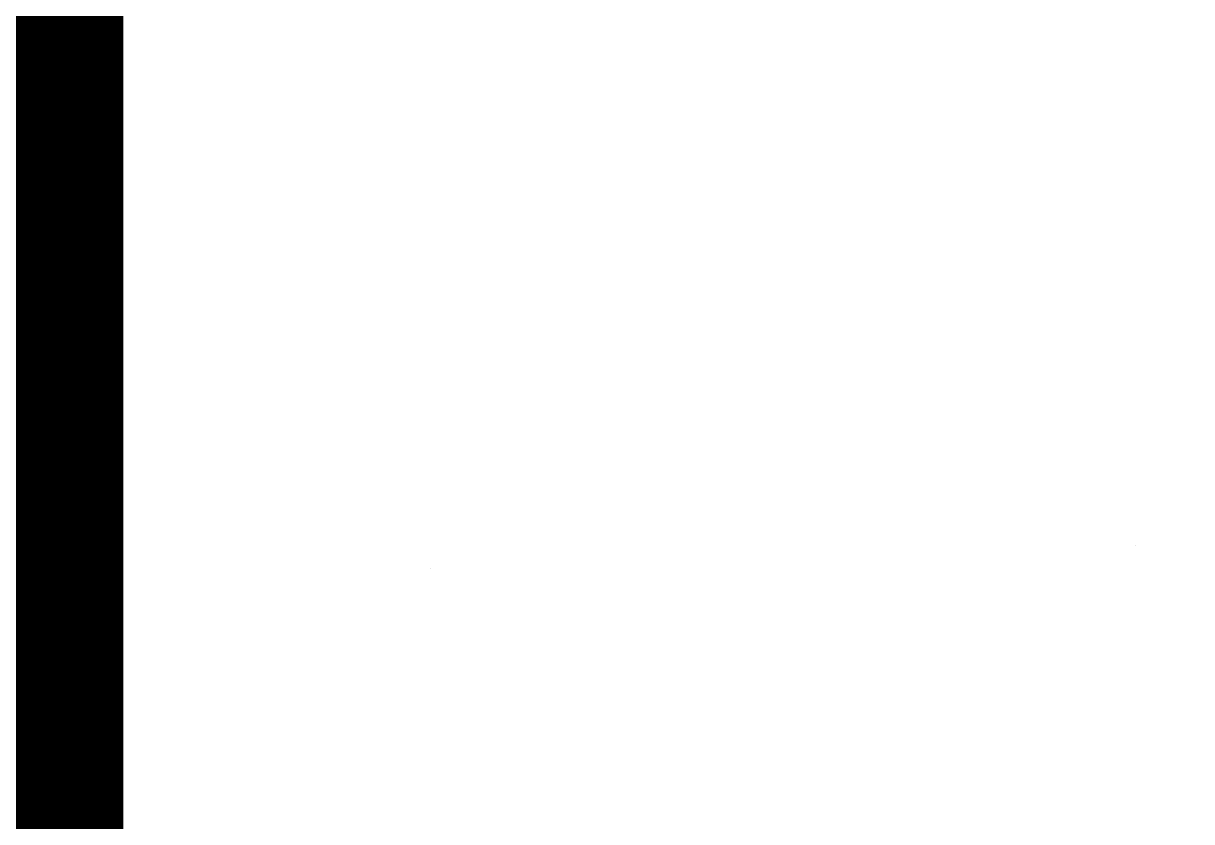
# Model space of a CAD drawing. Header units: millimetres. Extents: x -0.7 to 17.2, y -0.7 to 12.5.
# Drawn here: x 0.885 to 2.039, y 3.534 to 4.323 of the extents above; entities that cross this region are included whole.
import ezdxf

# ---------------------------------------------------------------- set-up
doc = ezdxf.new("R2010")
doc.units = ezdxf.units.MM
doc.layers.add('LEGEND', color=7, linetype='Continuous')
doc.layers.add('TEXT', color=7, linetype='Continuous')

msp = doc.modelspace()

# ---------------------------------------------------------------- linework, layer by layer
at = {"layer": 'LEGEND', "color": 7, "lineweight": 0, "const_width": 0.7075}
msp.add_lwpolyline([(0.6305, 1.6753), (8.4635, 1.6753), (8.4635, 5.7877), (0.6305, 5.7877), (0.6305, 1.6753), (0.6305, 1.6753)], dxfattribs=at)
at = {"layer": 'TEXT', "color": 7, "lineweight": 0, "const_width": 0.0000000392}
for points in [[(1.0994, 4.0674), (1.0904, 4.0674), (1.0904, 4.1315), (1.0675, 4.1315), (1.0675, 4.1315), (1.0669, 4.1265), (1.0662, 4.1212), (1.0655, 4.1158), (1.0655, 4.1158), (1.0648, 4.1104), (1.064, 4.1052), (1.0633, 4.1001), (1.0633, 4.1001), (1.0625, 4.0954), (1.0618, 4.0911), (1.061, 4.0874), (1.061, 4.0874), (1.0601, 4.0831), (1.059, 4.0793), (1.0578, 4.0759), (1.0578, 4.0759), (1.0564, 4.073), (1.0547, 4.0706), (1.0527, 4.0687), (1.0527, 4.0687), (1.0504, 4.0673), (1.0476, 4.0665), (1.0444, 4.0663), (1.0444, 4.0663), (1.0432, 4.0663), (1.0421, 4.0664), (1.0409, 4.0666), (1.0409, 4.0666), (1.0398, 4.0669), (1.0387, 4.0672), (1.0378, 4.0675), (1.0378, 4.0751), (1.0378, 4.0751), (1.0386, 4.0747), (1.0394, 4.0744), (1.0403, 4.0742), (1.0403, 4.0742), (1.0413, 4.074), (1.0423, 4.0739), (1.0434, 4.0738), (1.0434, 4.0738), (1.0452, 4.0741), (1.0468, 4.0749), (1.0482, 4.0763), (1.0482, 4.0763), (1.0493, 4.0781), (1.0502, 4.0802), (1.0509, 4.0825), (1.0509, 4.0825), (1.0516, 4.0849), (1.0522, 4.0874), (1.0527, 4.0898), (1.0527, 4.0898), (1.0532, 4.0928), (1.0539, 4.0965), (1.0546, 4.1011), (1.0546, 4.1011), (1.0554, 4.1063), (1.0563, 4.1121), (1.0572, 4.1184), (1.0572, 4.1184), (1.0581, 4.1252), (1.059, 4.1322), (1.0599, 4.1395), (1.0995, 4.1395), (1.0994, 4.0674)], [(1.1384, 4.1224), (1.1384, 4.1224), (1.1444, 4.122), (1.1493, 4.1205), (1.153, 4.1181), (1.153, 4.1181), (1.1556, 4.1146), (1.1572, 4.11), (1.1578, 4.1043), (1.1578, 4.0674), (1.1513, 4.0674), (1.1496, 4.0751), (1.1492, 4.0751), (1.1492, 4.0751), (1.1468, 4.0723), (1.1443, 4.0702), (1.1417, 4.0685), (1.1417, 4.0685), (1.1388, 4.0673), (1.1352, 4.0666), (1.131, 4.0664), (1.131, 4.0664), (1.1263, 4.0668), (1.1223, 4.0681), (1.1187, 4.0703), (1.1187, 4.0703), (1.1161, 4.0733), (1.1144, 4.0774), (1.1139, 4.0824), (1.1139, 4.0824), (1.1146, 4.0874), (1.1167, 4.0916), (1.1203, 4.0949), (1.1203, 4.0949), (1.1253, 4.0974), (1.1318, 4.099), (1.1399, 4.0997), (1.1491, 4.1), (1.1491, 4.1032), (1.1491, 4.1032), (1.1487, 4.1073), (1.1478, 4.1104), (1.1461, 4.1126), (1.1461, 4.1126), (1.1439, 4.1141), (1.1411, 4.115), (1.1378, 4.1153), (1.1378, 4.1153), (1.1351, 4.1151), (1.1324, 4.1147), (1.1298, 4.114), (1.1298, 4.114), (1.1273, 4.1131), (1.1249, 4.1122), (1.1226, 4.1111), (1.1199, 4.1178), (1.1199, 4.1178), (1.1224, 4.119), (1.1252, 4.1201), (1.1282, 4.1211), (1.1282, 4.1211), (1.1315, 4.1218), (1.1349, 4.1223), (1.1384, 4.1224)], [(1.2066, 4.1215), (1.2163, 4.1215), (1.1931, 4.0955), (1.2182, 4.0674), (1.2079, 4.0674), (1.1834, 4.0949), (1.1834, 4.0674), (1.1745, 4.0674), (1.1745, 4.1215), (1.1834, 4.1215), (1.1834, 4.0953), (1.2066, 4.1215)], [(1.2751, 4.0946), (1.2751, 4.0946), (1.2743, 4.0863), (1.272, 4.0793), (1.2683, 4.0737), (1.2683, 4.0737), (1.2632, 4.0696), (1.257, 4.0672), (1.2498, 4.0664), (1.2498, 4.0664), (1.2452, 4.0667), (1.2409, 4.0678), (1.237, 4.0696), (1.237, 4.0696), (1.2336, 4.0722), (1.2306, 4.0754), (1.2282, 4.0792), (1.2282, 4.0792), (1.2264, 4.0838), (1.2253, 4.0889), (1.225, 4.0946), (1.225, 4.0946), (1.2257, 4.1028), (1.228, 4.1097), (1.2317, 4.1153), (1.2317, 4.1153), (1.2368, 4.1193), (1.2429, 4.1217), (1.2501, 4.1225), (1.2501, 4.1225), (1.2548, 4.1222), (1.2592, 4.1211), (1.2631, 4.1193), (1.2631, 4.1193), (1.2666, 4.1167), (1.2695, 4.1136), (1.2719, 4.1098), (1.2719, 4.1098), (1.2737, 4.1053), (1.2747, 4.1002), (1.2751, 4.0946)], [(1.298, 4.1215), (1.298, 4.099), (1.3274, 4.099), (1.3274, 4.1215), (1.3363, 4.1215), (1.3363, 4.0674), (1.3274, 4.0674), (1.3274, 4.0915), (1.298, 4.0915), (1.298, 4.0674), (1.2891, 4.0674), (1.2891, 4.1215), (1.298, 4.1215)], [(1.374, 4.1224), (1.374, 4.1224), (1.38, 4.122), (1.3849, 4.1205), (1.3887, 4.1181), (1.3887, 4.1181), (1.3913, 4.1146), (1.3929, 4.11), (1.3934, 4.1043), (1.3934, 4.0674), (1.3869, 4.0674), (1.3852, 4.0751), (1.3848, 4.0751), (1.3848, 4.0751), (1.3824, 4.0723), (1.38, 4.0702), (1.3774, 4.0685), (1.3774, 4.0685), (1.3745, 4.0673), (1.3709, 4.0666), (1.3666, 4.0664), (1.3666, 4.0664), (1.362, 4.0668), (1.3579, 4.0681), (1.3544, 4.0703), (1.3544, 4.0703), (1.3517, 4.0733), (1.3501, 4.0774), (1.3496, 4.0824), (1.3496, 4.0824), (1.3503, 4.0874), (1.3524, 4.0916), (1.3559, 4.0949), (1.3559, 4.0949), (1.3609, 4.0974), (1.3675, 4.099), (1.3755, 4.0997), (1.3847, 4.1), (1.3847, 4.1032), (1.3847, 4.1032), (1.3844, 4.1073), (1.3834, 4.1104), (1.3818, 4.1126), (1.3818, 4.1126), (1.3796, 4.1141), (1.3768, 4.115), (1.3735, 4.1153), (1.3735, 4.1153), (1.3707, 4.1151), (1.368, 4.1147), (1.3654, 4.114), (1.3654, 4.114), (1.3629, 4.1131), (1.3605, 4.1122), (1.3582, 4.1111), (1.3555, 4.1178), (1.3555, 4.1178), (1.358, 4.119), (1.3608, 4.1201), (1.3639, 4.1211), (1.3639, 4.1211), (1.3672, 4.1218), (1.3706, 4.1223), (1.374, 4.1224)], [(1.4432, 4.1215), (1.4432, 4.1141), (1.4191, 4.1141), (1.4191, 4.0674), (1.4102, 4.0674), (1.4102, 4.1215), (1.4432, 4.1215)], [(1.4628, 4.1215), (1.4628, 4.099), (1.4922, 4.099), (1.4922, 4.1215), (1.5011, 4.1215), (1.5011, 4.0674), (1.4922, 4.0674), (1.4922, 4.0915), (1.4628, 4.0915), (1.4628, 4.0674), (1.4539, 4.0674), (1.4539, 4.1215), (1.4628, 4.1215)], [(1.5392, 4.1225), (1.5392, 4.1225), (1.5437, 4.1222), (1.5477, 4.1212), (1.5512, 4.1195), (1.5512, 4.1195), (1.5543, 4.1172), (1.5568, 4.1144), (1.5589, 4.111), (1.5589, 4.111), (1.5604, 4.1071), (1.5613, 4.1028), (1.5616, 4.0981), (1.5616, 4.0927), (1.5245, 4.0927), (1.5245, 4.0927), (1.5251, 4.0871), (1.5267, 4.0824), (1.5292, 4.0787), (1.5292, 4.0787), (1.5326, 4.0761), (1.5368, 4.0745), (1.5418, 4.0739), (1.5418, 4.0739), (1.5451, 4.074), (1.5481, 4.0744), (1.5509, 4.0749), (1.5509, 4.0749), (1.5536, 4.0756), (1.5563, 4.0766), (1.5591, 4.0777), (1.5591, 4.0699), (1.5591, 4.0699), (1.5564, 4.0688), (1.5537, 4.0679), (1.551, 4.0672), (1.551, 4.0672), (1.5481, 4.0667), (1.5449, 4.0665), (1.5414, 4.0664), (1.5414, 4.0664), (1.5364, 4.0667), (1.5319, 4.0678), (1.5278, 4.0695), (1.5278, 4.0695), (1.5241, 4.0719), (1.5211, 4.075), (1.5186, 4.0788), (1.5186, 4.0788), (1.5167, 4.0833), (1.5157, 4.0884), (1.5153, 4.0941), (1.5153, 4.0941), (1.5156, 4.0997), (1.5166, 4.1048), (1.5183, 4.1093), (1.5183, 4.1093), (1.5205, 4.1132), (1.5233, 4.1165), (1.5267, 4.1191), (1.5267, 4.1191), (1.5305, 4.121), (1.5347, 4.1222), (1.5392, 4.1225)], [(1.6127, 4.1141), (1.595, 4.1141), (1.595, 4.0674), (1.5862, 4.0674), (1.5862, 4.1141), (1.5687, 4.1141), (1.5687, 4.1215), (1.6127, 4.1215), (1.6127, 4.1141)], [(1.6439, 4.1224), (1.6439, 4.1224), (1.65, 4.122), (1.6548, 4.1205), (1.6586, 4.1181), (1.6586, 4.1181), (1.6612, 4.1146), (1.6628, 4.11), (1.6633, 4.1043), (1.6633, 4.0674), (1.6569, 4.0674), (1.6551, 4.0751), (1.6547, 4.0751), (1.6547, 4.0751), (1.6523, 4.0723), (1.6499, 4.0702), (1.6473, 4.0685), (1.6473, 4.0685), (1.6444, 4.0673), (1.6408, 4.0666), (1.6365, 4.0664), (1.6365, 4.0664), (1.6319, 4.0668), (1.6278, 4.0681), (1.6243, 4.0703), (1.6243, 4.0703), (1.6216, 4.0733), (1.62, 4.0774), (1.6195, 4.0824), (1.6195, 4.0824), (1.6202, 4.0874), (1.6223, 4.0916), (1.6258, 4.0949), (1.6258, 4.0949), (1.6308, 4.0974), (1.6374, 4.099), (1.6454, 4.0997), (1.6546, 4.1), (1.6546, 4.1032), (1.6546, 4.1032), (1.6543, 4.1073), (1.6533, 4.1104), (1.6517, 4.1126), (1.6517, 4.1126), (1.6495, 4.1141), (1.6467, 4.115), (1.6434, 4.1153), (1.6434, 4.1153), (1.6406, 4.1151), (1.6379, 4.1147), (1.6353, 4.114), (1.6353, 4.114), (1.6328, 4.1131), (1.6304, 4.1122), (1.6282, 4.1111), (1.6254, 4.1178), (1.6254, 4.1178), (1.6279, 4.119), (1.6307, 4.1201), (1.6338, 4.1211), (1.6338, 4.1211), (1.6371, 4.1218), (1.6405, 4.1223), (1.6439, 4.1224)], [(1.7175, 4.1141), (1.6998, 4.1141), (1.6998, 4.0674), (1.691, 4.0674), (1.691, 4.1141), (1.6735, 4.1141), (1.6735, 4.1215), (1.7175, 4.1215), (1.7175, 4.1141)], [(1.7491, 4.1225), (1.7491, 4.1225), (1.7536, 4.1222), (1.7575, 4.1212), (1.7611, 4.1195), (1.7611, 4.1195), (1.7642, 4.1172), (1.7667, 4.1144), (1.7688, 4.111), (1.7688, 4.111), (1.7703, 4.1071), (1.7712, 4.1028), (1.7715, 4.0981), (1.7715, 4.0927), (1.7344, 4.0927), (1.7344, 4.0927), (1.735, 4.0871), (1.7366, 4.0824), (1.7391, 4.0787), (1.7391, 4.0787), (1.7425, 4.0761), (1.7467, 4.0745), (1.7517, 4.0739), (1.7517, 4.0739), (1.755, 4.074), (1.758, 4.0744), (1.7608, 4.0749), (1.7608, 4.0749), (1.7635, 4.0756), (1.7662, 4.0766), (1.769, 4.0777), (1.769, 4.0699), (1.769, 4.0699), (1.7663, 4.0688), (1.7636, 4.0679), (1.7608, 4.0672), (1.7608, 4.0672), (1.758, 4.0667), (1.7548, 4.0665), (1.7512, 4.0664), (1.7512, 4.0664), (1.7463, 4.0667), (1.7418, 4.0678), (1.7377, 4.0695), (1.7377, 4.0695), (1.734, 4.0719), (1.7309, 4.075), (1.7285, 4.0788), (1.7285, 4.0788), (1.7266, 4.0833), (1.7255, 4.0884), (1.7252, 4.0941), (1.7252, 4.0941), (1.7255, 4.0997), (1.7265, 4.1048), (1.7282, 4.1093), (1.7282, 4.1093), (1.7304, 4.1132), (1.7332, 4.1165), (1.7365, 4.1191), (1.7365, 4.1191), (1.7403, 4.121), (1.7445, 4.1222), (1.7491, 4.1225)], [(1.8264, 4.0674), (1.8174, 4.0674), (1.8174, 4.1142), (1.8015, 4.1142), (1.8015, 4.1142), (1.8005, 4.1035), (1.7993, 4.0943), (1.7978, 4.0866), (1.7978, 4.0866), (1.7961, 4.0803), (1.7941, 4.0752), (1.7917, 4.0714), (1.7917, 4.0714), (1.7889, 4.0688), (1.7857, 4.0672), (1.782, 4.0667), (1.782, 4.0667), (1.7811, 4.0667), (1.7802, 4.0667), (1.7794, 4.0668), (1.7794, 4.0668), (1.7786, 4.0669), (1.7779, 4.0671), (1.7773, 4.0674), (1.7773, 4.074), (1.7773, 4.074), (1.7777, 4.0739), (1.7782, 4.0738), (1.7786, 4.0737), (1.7786, 4.0737), (1.7791, 4.0737), (1.7796, 4.0737), (1.7801, 4.0736), (1.7801, 4.0736), (1.7835, 4.0749), (1.7864, 4.0788), (1.7888, 4.0853), (1.7888, 4.0853), (1.7908, 4.0945), (1.7925, 4.1065), (1.7938, 4.1215), (1.8264, 4.1215), (1.8264, 4.0674)], [(1.8686, 4.0993), (1.8686, 4.0993), (1.8803, 4.0976), (1.8873, 4.0925), (1.8897, 4.0839), (1.8897, 4.0839), (1.8891, 4.0792), (1.8874, 4.0752), (1.8845, 4.0719), (1.8845, 4.0719), (1.8804, 4.0694), (1.875, 4.0679), (1.8682, 4.0674), (1.8436, 4.0674), (1.8436, 4.1215), (1.8525, 4.1215), (1.8525, 4.0993), (1.8686, 4.0993)], [(1.9125, 4.1215), (1.9125, 4.099), (1.9419, 4.099), (1.9419, 4.1215), (1.9508, 4.1215), (1.9508, 4.0674), (1.9419, 4.0674), (1.9419, 4.0915), (1.9125, 4.0915), (1.9125, 4.0674), (1.9036, 4.0674), (1.9036, 4.1215), (1.9125, 4.1215)], [(1.968, 4.0674), (1.968, 4.1215), (1.9769, 4.1215), (1.9769, 4.0993), (1.991, 4.0993), (1.991, 4.0993), (1.9974, 4.0989), (2.0025, 4.0976), (2.0065, 4.0955), (2.0065, 4.0955), (2.0093, 4.0925), (2.011, 4.0886), (2.0116, 4.0839), (2.0116, 4.0839), (2.011, 4.0792), (2.0094, 4.0752), (2.0066, 4.0719), (2.0066, 4.0719), (2.0026, 4.0694), (1.9973, 4.0679), (1.9905, 4.0674), (1.968, 4.0674)], [(2.0206, 4.1215), (2.0295, 4.1215), (2.0295, 4.0674), (2.0206, 4.0674)], [(1.2341, 4.0946), (1.2346, 4.0886), (1.2358, 4.0835), (1.2379, 4.0793), (1.2379, 4.0793), (1.241, 4.0762), (1.245, 4.0744), (1.25, 4.0737), (1.25, 4.0737), (1.255, 4.0744), (1.259, 4.0762), (1.262, 4.0793), (1.262, 4.0793), (1.2642, 4.0835), (1.2655, 4.0886), (1.2659, 4.0946), (1.2659, 4.0946), (1.2655, 4.1005), (1.2642, 4.1055), (1.262, 4.1096), (1.262, 4.1096), (1.259, 4.1126), (1.2549, 4.1145), (1.2499, 4.1151), (1.2499, 4.1151), (1.2449, 4.1145), (1.2409, 4.1126), (1.2379, 4.1096), (1.2379, 4.1096), (1.2358, 4.1055), (1.2346, 4.1005), (1.2341, 4.0946)], [(1.5391, 4.1153), (1.5352, 4.1148), (1.5318, 4.1134), (1.5291, 4.1112), (1.5291, 4.1112), (1.527, 4.1081), (1.5255, 4.1043), (1.5247, 4.0998), (1.5523, 4.0998), (1.5523, 4.0998), (1.5519, 4.1041), (1.5508, 4.1078), (1.549, 4.111), (1.549, 4.111), (1.5466, 4.1134), (1.5433, 4.1148), (1.5391, 4.1153)], [(1.749, 4.1153), (1.7451, 4.1148), (1.7417, 4.1134), (1.739, 4.1112), (1.739, 4.1112), (1.7368, 4.1081), (1.7354, 4.1043), (1.7346, 4.0998), (1.7622, 4.0998), (1.7622, 4.0998), (1.7618, 4.1041), (1.7607, 4.1078), (1.7589, 4.111), (1.7589, 4.111), (1.7564, 4.1134), (1.7531, 4.1148), (1.749, 4.1153)], [(0.9144, 4.0905), (0.9144, 4.0984), (1.0074, 4.0984), (1.0074, 4.0905), (0.9144, 4.0905)], [(1.141, 4.0935), (1.1349, 4.093), (1.1303, 4.0919), (1.127, 4.0903), (1.127, 4.0903), (1.1248, 4.0882), (1.1235, 4.0855), (1.1231, 4.0823), (1.1231, 4.0823), (1.1234, 4.0796), (1.1243, 4.0773), (1.1259, 4.0757), (1.1259, 4.0757), (1.1279, 4.0745), (1.1303, 4.0738), (1.133, 4.0735), (1.133, 4.0735), (1.1373, 4.074), (1.1411, 4.0752), (1.1444, 4.0773), (1.1444, 4.0773), (1.1469, 4.0803), (1.1485, 4.0842), (1.149, 4.089), (1.149, 4.0938), (1.141, 4.0935)], [(1.3766, 4.0935), (1.3706, 4.093), (1.3659, 4.0919), (1.3626, 4.0903), (1.3626, 4.0903), (1.3605, 4.0882), (1.3592, 4.0855), (1.3588, 4.0823), (1.3588, 4.0823), (1.3591, 4.0796), (1.36, 4.0773), (1.3615, 4.0757), (1.3615, 4.0757), (1.3636, 4.0745), (1.3659, 4.0738), (1.3687, 4.0735), (1.3687, 4.0735), (1.373, 4.074), (1.3768, 4.0752), (1.3801, 4.0773), (1.3801, 4.0773), (1.3826, 4.0803), (1.3841, 4.0842), (1.3846, 4.089), (1.3846, 4.0938), (1.3766, 4.0935)], [(1.6466, 4.0935), (1.6405, 4.093), (1.6358, 4.0919), (1.6326, 4.0903), (1.6326, 4.0903), (1.6304, 4.0882), (1.6291, 4.0855), (1.6287, 4.0823), (1.6287, 4.0823), (1.629, 4.0796), (1.6299, 4.0773), (1.6314, 4.0757), (1.6314, 4.0757), (1.6335, 4.0745), (1.6358, 4.0738), (1.6386, 4.0735), (1.6386, 4.0735), (1.6429, 4.074), (1.6467, 4.0752), (1.65, 4.0773), (1.65, 4.0773), (1.6525, 4.0803), (1.654, 4.0842), (1.6545, 4.089), (1.6545, 4.0938), (1.6466, 4.0935)], [(1.8808, 4.0834), (1.8804, 4.0864), (1.8792, 4.0886), (1.8773, 4.0902), (1.8773, 4.0902), (1.8747, 4.0911), (1.8714, 4.0917), (1.8676, 4.0919), (1.8525, 4.0919), (1.8525, 4.0745), (1.8678, 4.0745), (1.8678, 4.0745), (1.8713, 4.0748), (1.8744, 4.0754), (1.8771, 4.0766), (1.8771, 4.0766), (1.8792, 4.0782), (1.8804, 4.0805), (1.8808, 4.0834)], [(1.9897, 4.0745), (1.9933, 4.0748), (1.9965, 4.0754), (1.9991, 4.0765), (1.9991, 4.0765), (2.0012, 4.0782), (2.0024, 4.0805), (2.0028, 4.0834), (2.0028, 4.0834), (2.0024, 4.0864), (2.0013, 4.0886), (1.9994, 4.0902), (1.9994, 4.0902), (1.9969, 4.0911), (1.9937, 4.0917), (1.9898, 4.0919), (1.9769, 4.0919), (1.9769, 4.0746), (1.9897, 4.0745)], [(1.1002, 3.754), (1.0892, 3.754), (1.0566, 3.7906), (1.0566, 3.754), (1.0475, 3.754), (1.0475, 3.8262), (1.0566, 3.8262), (1.0566, 3.7912), (1.0884, 3.8262), (1.0987, 3.8262), (1.0674, 3.7911), (1.1002, 3.754)], [(1.6935, 3.7817), (1.6935, 3.7817), (1.6939, 3.7899), (1.6951, 3.7978), (1.6971, 3.8055), (1.6971, 3.8055), (1.7, 3.8129), (1.7037, 3.8198), (1.7084, 3.8262), (1.7168, 3.8262), (1.7168, 3.8262), (1.7125, 3.8197), (1.7089, 3.8127), (1.7061, 3.8053), (1.7061, 3.8053), (1.7041, 3.7976), (1.7029, 3.7898), (1.7025, 3.7818), (1.7025, 3.7818), (1.7029, 3.7741), (1.7041, 3.7664), (1.7061, 3.7589), (1.7061, 3.7589), (1.7089, 3.7515), (1.7124, 3.7446), (1.7167, 3.7381), (1.7084, 3.7381), (1.7084, 3.7381), (1.7037, 3.7443), (1.7, 3.751), (1.6971, 3.7583), (1.6971, 3.7583), (1.6951, 3.7659), (1.6939, 3.7737), (1.6935, 3.7817)], [(1.1345, 3.8092), (1.1345, 3.8092), (1.1408, 3.8085), (1.1461, 3.8061), (1.1506, 3.8023), (1.1506, 3.8023), (1.154, 3.7968), (1.1561, 3.7898), (1.1567, 3.7812), (1.1567, 3.7812), (1.1561, 3.7727), (1.154, 3.7657), (1.1506, 3.7602), (1.1506, 3.7602), (1.1461, 3.7562), (1.1407, 3.7538), (1.1344, 3.753), (1.1344, 3.753), (1.1305, 3.7533), (1.127, 3.7541), (1.1241, 3.7554), (1.1241, 3.7554), (1.1215, 3.7571), (1.1194, 3.7589), (1.1176, 3.7609), (1.117, 3.7609), (1.117, 3.7609), (1.1172, 3.7597), (1.1173, 3.7582), (1.1174, 3.7566), (1.1174, 3.7566), (1.1175, 3.7549), (1.1176, 3.7534), (1.1176, 3.752), (1.1176, 3.7298), (1.1087, 3.7298), (1.1087, 3.8082), (1.116, 3.8082), (1.1172, 3.8008), (1.1176, 3.8008), (1.1176, 3.8008), (1.1194, 3.8031), (1.1216, 3.8051), (1.124, 3.8068), (1.124, 3.8068), (1.1269, 3.8081), (1.1304, 3.809), (1.1345, 3.8092)], [(1.1914, 3.8091), (1.1914, 3.8091), (1.1974, 3.8086), (1.2023, 3.8072), (1.2061, 3.8048), (1.2061, 3.8048), (1.2087, 3.8013), (1.2103, 3.7967), (1.2108, 3.7909), (1.2108, 3.7541), (1.2043, 3.7541), (1.2026, 3.7617), (1.2022, 3.7617), (1.2022, 3.7617), (1.1998, 3.759), (1.1973, 3.7568), (1.1948, 3.7552), (1.1948, 3.7552), (1.1919, 3.754), (1.1883, 3.7533), (1.184, 3.753), (1.184, 3.753), (1.1794, 3.7535), (1.1753, 3.7548), (1.1718, 3.7569), (1.1718, 3.7569), (1.1691, 3.76), (1.1675, 3.7641), (1.1669, 3.7691), (1.1669, 3.7691), (1.1677, 3.7741), (1.1698, 3.7782), (1.1733, 3.7816), (1.1733, 3.7816), (1.1783, 3.7841), (1.1849, 3.7857), (1.1929, 3.7864), (1.2021, 3.7867), (1.2021, 3.7899), (1.2021, 3.7899), (1.2018, 3.794), (1.2008, 3.7971), (1.1992, 3.7993), (1.1992, 3.7993), (1.197, 3.8008), (1.1942, 3.8017), (1.1909, 3.8019), (1.1909, 3.8019), (1.1881, 3.8018), (1.1854, 3.8014), (1.1828, 3.8007), (1.1828, 3.8007), (1.1803, 3.7998), (1.1779, 3.7988), (1.1756, 3.7978), (1.1729, 3.8045), (1.1729, 3.8045), (1.1754, 3.8057), (1.1782, 3.8068), (1.1813, 3.8078), (1.1813, 3.8078), (1.1846, 3.8085), (1.1879, 3.809), (1.1914, 3.8091)], [(1.2493, 3.753), (1.2493, 3.753), (1.2447, 3.7534), (1.2404, 3.7543), (1.2365, 3.756), (1.2365, 3.756), (1.2331, 3.7583), (1.2301, 3.7613), (1.2277, 3.7651), (1.2277, 3.7651), (1.226, 3.7696), (1.2249, 3.7748), (1.2246, 3.7808), (1.2246, 3.7808), (1.2249, 3.7871), (1.226, 3.7925), (1.2279, 3.7971), (1.2279, 3.7971), (1.2304, 3.8009), (1.2334, 3.804), (1.2369, 3.8063), (1.2369, 3.8063), (1.2409, 3.8079), (1.2452, 3.8089), (1.2499, 3.8092), (1.2499, 3.8092), (1.2527, 3.8091), (1.2553, 3.8089), (1.2579, 3.8084), (1.2579, 3.8084), (1.2603, 3.8078), (1.2624, 3.8071), (1.2642, 3.8063), (1.2614, 3.7989), (1.2614, 3.7989), (1.2597, 3.7995), (1.2579, 3.8001), (1.2558, 3.8006), (1.2558, 3.8006), (1.2537, 3.8011), (1.2517, 3.8014), (1.2497, 3.8015), (1.2497, 3.8015), (1.2409, 3.7992), (1.2355, 3.7923), (1.2338, 3.7809), (1.2338, 3.7809), (1.2342, 3.7749), (1.2355, 3.7699), (1.2376, 3.7659), (1.2376, 3.7659), (1.2407, 3.763), (1.2445, 3.7613), (1.2492, 3.7607), (1.2492, 3.7607), (1.2521, 3.7608), (1.2547, 3.7611), (1.257, 3.7616), (1.257, 3.7616), (1.2592, 3.7623), (1.2613, 3.763), (1.2633, 3.7639), (1.2633, 3.756), (1.2633, 3.756), (1.2614, 3.7551), (1.2594, 3.7544), (1.2572, 3.7538), (1.2572, 3.7538), (1.2549, 3.7534), (1.2523, 3.7531), (1.2493, 3.753)], [(1.3081, 3.8082), (1.3178, 3.8082), (1.2947, 3.7821), (1.3197, 3.754), (1.3094, 3.754), (1.285, 3.7815), (1.285, 3.754), (1.2761, 3.754), (1.2761, 3.8082), (1.285, 3.8082), (1.285, 3.7819), (1.3081, 3.8082)], [(1.3766, 3.7812), (1.3766, 3.7812), (1.3759, 3.7729), (1.3736, 3.766), (1.3698, 3.7604), (1.3698, 3.7604), (1.3647, 3.7563), (1.3586, 3.7539), (1.3514, 3.753), (1.3514, 3.753), (1.3468, 3.7534), (1.3425, 3.7545), (1.3386, 3.7563), (1.3386, 3.7563), (1.3351, 3.7588), (1.3322, 3.762), (1.3297, 3.7659), (1.3297, 3.7659), (1.328, 3.7704), (1.3269, 3.7755), (1.3265, 3.7812), (1.3265, 3.7812), (1.3273, 3.7895), (1.3295, 3.7964), (1.3333, 3.8019), (1.3333, 3.8019), (1.3383, 3.806), (1.3445, 3.8084), (1.3517, 3.8092), (1.3517, 3.8092), (1.3564, 3.8089), (1.3607, 3.8078), (1.3647, 3.8059), (1.3647, 3.8059), (1.3681, 3.8034), (1.3711, 3.8003), (1.3735, 3.7964), (1.3735, 3.7964), (1.3752, 3.792), (1.3763, 3.7869), (1.3766, 3.7812)], [(1.4365, 3.8082), (1.4365, 3.754), (1.4276, 3.754), (1.4276, 3.8006), (1.3996, 3.8006), (1.3996, 3.754), (1.3907, 3.754), (1.3907, 3.8082), (1.4365, 3.8082)], [(1.4453, 3.8082), (1.4548, 3.8082), (1.4665, 3.7774), (1.4665, 3.7774), (1.4675, 3.7747), (1.4684, 3.7722), (1.4692, 3.7697), (1.4692, 3.7697), (1.4699, 3.7672), (1.4706, 3.7649), (1.471, 3.7626), (1.4714, 3.7626), (1.4714, 3.7626), (1.4719, 3.7645), (1.4726, 3.7667), (1.4734, 3.7693), (1.4734, 3.7693), (1.4742, 3.772), (1.4751, 3.7747), (1.4761, 3.7775), (1.4871, 3.8082), (1.4967, 3.8082), (1.4734, 3.7466), (1.4734, 3.7466), (1.4713, 3.7418), (1.4688, 3.7377), (1.466, 3.7343), (1.466, 3.7343), (1.4627, 3.7318), (1.4585, 3.7303), (1.4536, 3.7298), (1.4536, 3.7298), (1.4521, 3.7298), (1.4507, 3.7299), (1.4494, 3.7301), (1.4494, 3.7301), (1.4482, 3.7302), (1.4472, 3.7304), (1.4463, 3.7306), (1.4463, 3.7377), (1.4463, 3.7377), (1.4471, 3.7375), (1.448, 3.7374), (1.449, 3.7373), (1.449, 3.7373), (1.45, 3.7372), (1.4511, 3.7371), (1.4522, 3.7371), (1.4522, 3.7371), (1.4551, 3.7374), (1.4576, 3.7382), (1.4598, 3.7397), (1.4598, 3.7397), (1.4615, 3.7416), (1.463, 3.744), (1.4643, 3.7467), (1.4671, 3.7539), (1.4453, 3.8082)], [(1.5465, 3.754), (1.5375, 3.754), (1.5375, 3.8008), (1.5216, 3.8008), (1.5216, 3.8008), (1.5206, 3.7902), (1.5194, 3.781), (1.5179, 3.7733), (1.5179, 3.7733), (1.5162, 3.767), (1.5141, 3.7619), (1.5118, 3.7581), (1.5118, 3.7581), (1.509, 3.7555), (1.5057, 3.7539), (1.5021, 3.7533), (1.5021, 3.7533), (1.5012, 3.7534), (1.5003, 3.7534), (1.4995, 3.7535), (1.4995, 3.7535), (1.4987, 3.7536), (1.498, 3.7538), (1.4974, 3.754), (1.4974, 3.7607), (1.4974, 3.7607), (1.4978, 3.7606), (1.4983, 3.7605), (1.4987, 3.7604), (1.4987, 3.7604), (1.4992, 3.7604), (1.4997, 3.7603), (1.5001, 3.7603), (1.5001, 3.7603), (1.5035, 3.7616), (1.5064, 3.7655), (1.5089, 3.7719), (1.5089, 3.7719), (1.5109, 3.7811), (1.5126, 3.7932), (1.5139, 3.8082), (1.5465, 3.8082), (1.5465, 3.754)], [(1.5887, 3.786), (1.5887, 3.786), (1.6004, 3.7843), (1.6074, 3.7792), (1.6098, 3.7706), (1.6098, 3.7706), (1.6092, 3.7659), (1.6075, 3.7619), (1.6046, 3.7585), (1.6046, 3.7585), (1.6005, 3.756), (1.5951, 3.7545), (1.5882, 3.754), (1.5637, 3.754), (1.5637, 3.8082), (1.5726, 3.8082), (1.5726, 3.786), (1.5887, 3.786)], [(1.6611, 3.8007), (1.6434, 3.8007), (1.6434, 3.754), (1.6346, 3.754), (1.6346, 3.8007), (1.6171, 3.8007), (1.6171, 3.8082), (1.6611, 3.8082), (1.6611, 3.8007)], [(1.7742, 3.8082), (1.7742, 3.754), (1.7653, 3.754), (1.7653, 3.8006), (1.7373, 3.8006), (1.7373, 3.754), (1.7284, 3.754), (1.7284, 3.8082), (1.7742, 3.8082)], [(1.8004, 3.8082), (1.8004, 3.7857), (1.8298, 3.7857), (1.8298, 3.8082), (1.8387, 3.8082), (1.8387, 3.754), (1.8298, 3.754), (1.8298, 3.7782), (1.8004, 3.7782), (1.8004, 3.754), (1.7915, 3.754), (1.7915, 3.8082), (1.8004, 3.8082)], [(1.8768, 3.8092), (1.8768, 3.8092), (1.8812, 3.8089), (1.8852, 3.8079), (1.8887, 3.8062), (1.8887, 3.8062), (1.8918, 3.8039), (1.8944, 3.8011), (1.8964, 3.7977), (1.8964, 3.7977), (1.8979, 3.7938), (1.8988, 3.7895), (1.8991, 3.7848), (1.8991, 3.7794), (1.862, 3.7794), (1.862, 3.7794), (1.8626, 3.7738), (1.8642, 3.7691), (1.8667, 3.7654), (1.8667, 3.7654), (1.8701, 3.7628), (1.8743, 3.7612), (1.8793, 3.7606), (1.8793, 3.7606), (1.8826, 3.7607), (1.8856, 3.761), (1.8884, 3.7616), (1.8884, 3.7616), (1.8911, 3.7623), (1.8939, 3.7632), (1.8967, 3.7644), (1.8967, 3.7566), (1.8967, 3.7566), (1.8939, 3.7555), (1.8912, 3.7546), (1.8885, 3.7539), (1.8885, 3.7539), (1.8856, 3.7534), (1.8824, 3.7531), (1.8789, 3.753), (1.8789, 3.753), (1.874, 3.7534), (1.8694, 3.7544), (1.8653, 3.7562), (1.8653, 3.7562), (1.8616, 3.7586), (1.8586, 3.7617), (1.8561, 3.7655), (1.8561, 3.7655), (1.8543, 3.77), (1.8532, 3.775), (1.8528, 3.7807), (1.8528, 3.7807), (1.8531, 3.7864), (1.8541, 3.7915), (1.8558, 3.796), (1.8558, 3.796), (1.858, 3.7999), (1.8608, 3.8032), (1.8642, 3.8058), (1.8642, 3.8058), (1.868, 3.8077), (1.8722, 3.8088), (1.8768, 3.8092)], [(1.9564, 3.7946), (1.9564, 3.7946), (1.9561, 3.7914), (1.955, 3.7888), (1.9534, 3.7867), (1.9534, 3.7867), (1.9511, 3.785), (1.9486, 3.7837), (1.9456, 3.7828), (1.9456, 3.7824), (1.9456, 3.7824), (1.9488, 3.7817), (1.9517, 3.7805), (1.9544, 3.7789), (1.9544, 3.7789), (1.9564, 3.7766), (1.9577, 3.7736), (1.9581, 3.7699), (1.9581, 3.7699), (1.9575, 3.7656), (1.9558, 3.7618), (1.953, 3.7585), (1.953, 3.7585), (1.9489, 3.756), (1.9433, 3.7545), (1.9362, 3.754), (1.9128, 3.754), (1.9128, 3.8082), (1.9361, 3.8082), (1.9361, 3.8082), (1.9398, 3.8081), (1.9432, 3.8076), (1.9464, 3.8069), (1.9464, 3.8069), (1.9493, 3.8059), (1.9517, 3.8045), (1.9537, 3.8027), (1.9537, 3.8027), (1.9552, 3.8005), (1.9561, 3.7978), (1.9564, 3.7946)], [(2.0292, 3.8082), (2.0292, 3.754), (2.0212, 3.754), (2.0212, 3.7886), (2.0212, 3.7886), (2.0212, 3.79), (2.0212, 3.7915), (2.0213, 3.7931), (2.0213, 3.7931), (2.0214, 3.7946), (2.0215, 3.7961), (2.0217, 3.7976), (2.0214, 3.7976), (2.0037, 3.754), (1.9962, 3.754), (1.979, 3.7976), (1.9787, 3.7976), (1.9787, 3.7976), (1.9789, 3.7945), (1.979, 3.7914), (1.979, 3.7883), (1.979, 3.754), (1.971, 3.754), (1.971, 3.8082), (1.9829, 3.8082), (1.9999, 3.7647), (2.0173, 3.8082), (2.0292, 3.8082)], [(1.1329, 3.8017), (1.1279, 3.8012), (1.124, 3.7997), (1.1212, 3.7971), (1.1212, 3.7971), (1.1193, 3.7935), (1.1181, 3.7887), (1.1176, 3.7829), (1.1176, 3.7812), (1.1176, 3.7812), (1.118, 3.7751), (1.1191, 3.7699), (1.1209, 3.7658), (1.1209, 3.7658), (1.1237, 3.7628), (1.1278, 3.761), (1.1331, 3.7604), (1.1331, 3.7604), (1.1362, 3.7607), (1.1389, 3.7616), (1.1412, 3.7631), (1.1412, 3.7631), (1.1432, 3.7652), (1.1448, 3.7677), (1.146, 3.7706), (1.146, 3.7706), (1.1469, 3.7739), (1.1474, 3.7774), (1.1476, 3.7813), (1.1476, 3.7813), (1.1472, 3.7871), (1.146, 3.7921), (1.144, 3.7962), (1.144, 3.7962), (1.1411, 3.7993), (1.1375, 3.8011), (1.1329, 3.8017)], [(1.3357, 3.7812), (1.3361, 3.7753), (1.3374, 3.7702), (1.3395, 3.766), (1.3395, 3.766), (1.3425, 3.7629), (1.3465, 3.761), (1.3516, 3.7604), (1.3516, 3.7604), (1.3565, 3.761), (1.3606, 3.7629), (1.3636, 3.766), (1.3636, 3.766), (1.3657, 3.7702), (1.367, 3.7753), (1.3674, 3.7812), (1.3674, 3.7812), (1.367, 3.7872), (1.3657, 3.7922), (1.3636, 3.7963), (1.3636, 3.7963), (1.3605, 3.7993), (1.3565, 3.8011), (1.3515, 3.8017), (1.3515, 3.8017), (1.3465, 3.8011), (1.3424, 3.7993), (1.3394, 3.7963), (1.3394, 3.7963), (1.3374, 3.7922), (1.3361, 3.7872), (1.3357, 3.7812)], [(1.8767, 3.8019), (1.8727, 3.8015), (1.8694, 3.8001), (1.8666, 3.7979), (1.8666, 3.7979), (1.8645, 3.7948), (1.863, 3.791), (1.8622, 3.7865), (1.8898, 3.7865), (1.8898, 3.7865), (1.8894, 3.7908), (1.8883, 3.7945), (1.8866, 3.7976), (1.8866, 3.7976), (1.8841, 3.8), (1.8808, 3.8015), (1.8767, 3.8019)], [(1.9474, 3.7935), (1.9471, 3.7958), (1.9462, 3.7977), (1.9446, 3.7991), (1.9446, 3.7991), (1.9424, 3.8), (1.9394, 3.8006), (1.9356, 3.8008), (1.9217, 3.8008), (1.9217, 3.786), (1.934, 3.786), (1.934, 3.786), (1.9414, 3.7868), (1.9459, 3.7893), (1.9474, 3.7935)], [(0.9144, 3.7772), (0.9144, 3.7851), (1.0074, 3.7851), (1.0074, 3.7772), (0.9144, 3.7772)], [(1.194, 3.7802), (1.188, 3.7797), (1.1833, 3.7786), (1.18, 3.777), (1.18, 3.777), (1.1779, 3.7748), (1.1766, 3.7722), (1.1761, 3.769), (1.1761, 3.769), (1.1765, 3.7662), (1.1774, 3.764), (1.1789, 3.7623), (1.1789, 3.7623), (1.181, 3.7612), (1.1833, 3.7604), (1.186, 3.7602), (1.186, 3.7602), (1.1904, 3.7606), (1.1942, 3.7619), (1.1975, 3.764), (1.1975, 3.764), (1.2, 3.767), (1.2015, 3.7709), (1.202, 3.7757), (1.202, 3.7805), (1.194, 3.7802)], [(1.6009, 3.7701), (1.6005, 3.7731), (1.5993, 3.7753), (1.5974, 3.7768), (1.5974, 3.7768), (1.5948, 3.7778), (1.5915, 3.7784), (1.5876, 3.7786), (1.5726, 3.7786), (1.5726, 3.7612), (1.5878, 3.7612), (1.5878, 3.7612), (1.5914, 3.7614), (1.5945, 3.7621), (1.5972, 3.7632), (1.5972, 3.7632), (1.5992, 3.7649), (1.6005, 3.7672), (1.6009, 3.7701)], [(1.9489, 3.7699), (1.9485, 3.7727), (1.9473, 3.7749), (1.9454, 3.7766), (1.9454, 3.7766), (1.9426, 3.7777), (1.9392, 3.7784), (1.935, 3.7786), (1.9217, 3.7786), (1.9217, 3.7612), (1.9352, 3.7612), (1.9352, 3.7612), (1.9393, 3.7614), (1.9427, 3.7621), (1.9454, 3.7632), (1.9454, 3.7632), (1.9473, 3.7648), (1.9485, 3.767), (1.9489, 3.7699)]]:
    msp.add_lwpolyline(points, dxfattribs=at)

doc.saveas('drawing.dxf')
